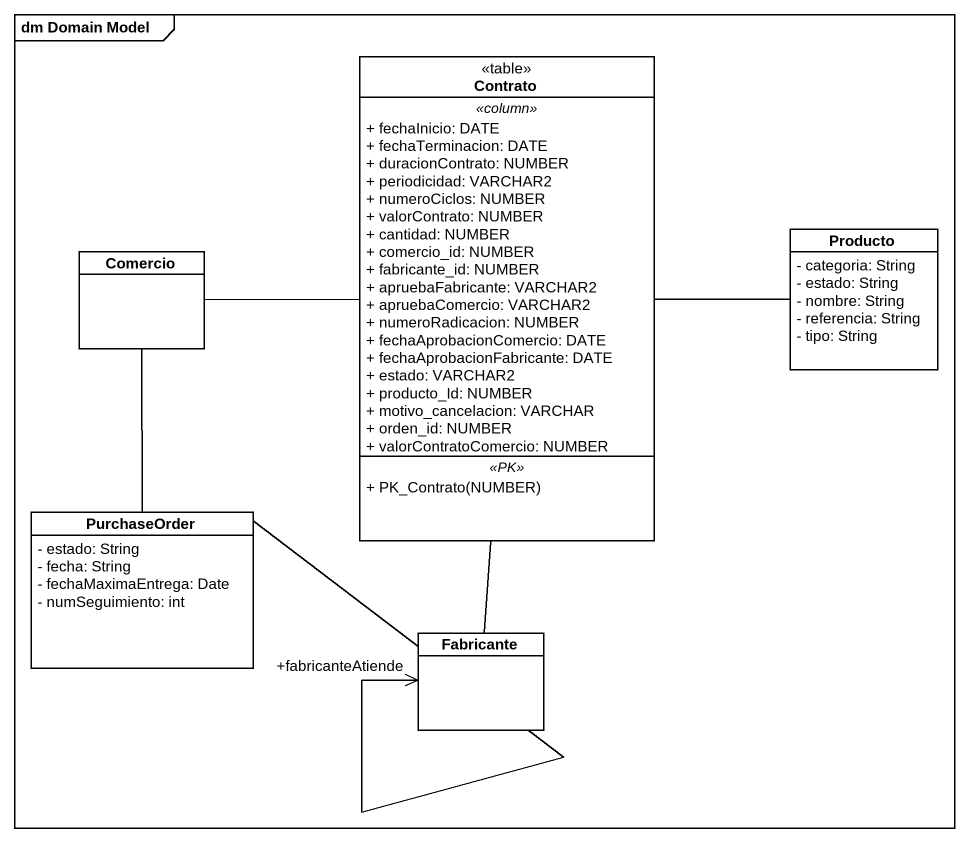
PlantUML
@startuml
mainframe dm Domain Model
hide circle
hide empty members
skinparam classAttributeIconSize 0
class Contrato <<table>> {
  .. <<column>> ..
  + fechaInicio: DATE
  + fechaTerminacion: DATE
  + duracionContrato: NUMBER
  + periodicidad: VARCHAR2
  + numeroCiclos: NUMBER
  + valorContrato: NUMBER
  + cantidad: NUMBER
  + comercio_id: NUMBER
  + fabricante_id: NUMBER
  + apruebaFabricante: VARCHAR2
  + apruebaComercio: VARCHAR2
  + numeroRadicacion: NUMBER
  + fechaAprobacionComercio: DATE
  + fechaAprobacionFabricante: DATE
  + estado: VARCHAR2
  + producto_Id: NUMBER
  + motivo_cancelacion: VARCHAR
  + orden_id: NUMBER
  + valorContratoComercio: NUMBER
  .. <<PK>> ..
  + PK_Contrato(NUMBER)
}
class Comercio
class Producto {
  - categoria: String
  - estado: String
  - nombre: String
  - referencia: String
  - tipo: String
}
class PurchaseOrder {
  - estado: String
  - fecha: String
  - fechaMaximaEntrega: Date
  - numSeguimiento: int
}
class Fabricante
Contrato -left- Comercio
Contrato -right- Producto
Contrato -- Fabricante
Comercio -- PurchaseOrder
PurchaseOrder -right-> "+fabricanteAtiende" Fabricante
@enduml
